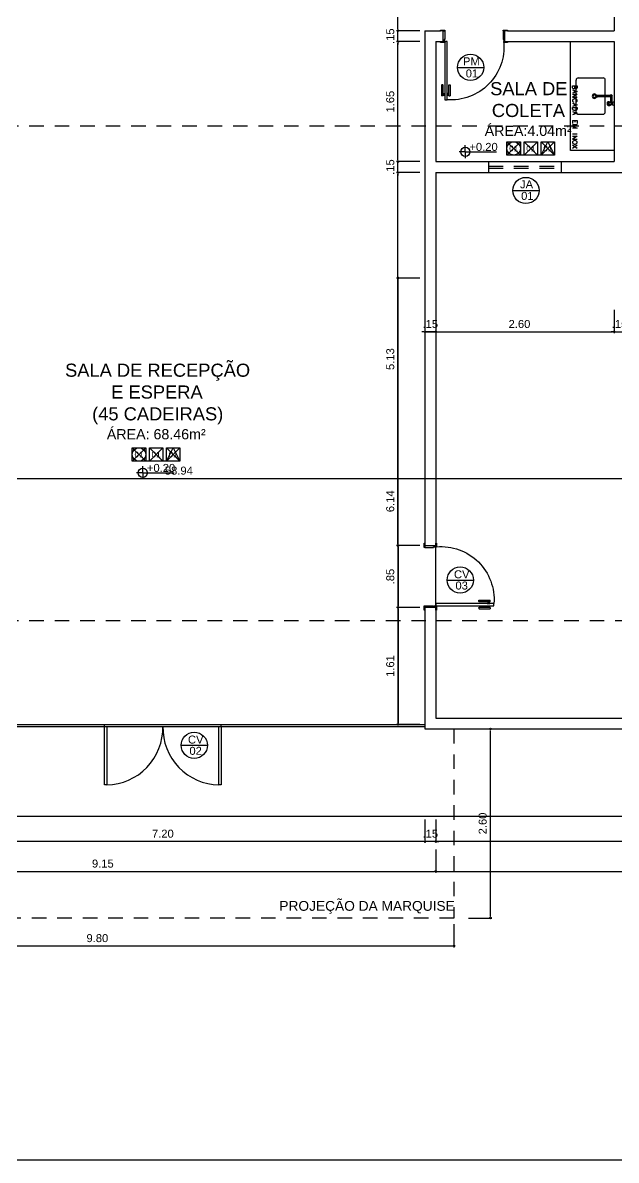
# Model space of a CAD drawing. Header units: millimetres. Extents: x 2125 to 3408, y 1171 to 1686.
# Drawn here: x 2443.93 to 2452.09, y 1433.27 to 1448.91 of the extents above; entities that cross this region are included whole.
import ezdxf
from ezdxf.enums import TextEntityAlignment as Align

# ---------------------------------------------------------------- set-up
doc = ezdxf.new("R2010")
doc.units = ezdxf.units.MM
doc.linetypes.add('CONTORNO_QUADRO_T', pattern=[0.35, 0.2, -0.15])
for name, color, linetype in [('APCOZ', 7, 'Continuous'), ('APCOZ-I', 251, 'Continuous'), ('at_Entity', 7, 'Continuous'), ('CALÇADA', 252, 'Continuous'), ('cotas', 7, 'Continuous'), ('ESQUADRIA', 3, 'Continuous'), ('ESQUADRIAS', 7, 'Continuous'), ('Esquadrias_Portas', 2, 'Continuous'), ('JANELA2', 1, 'Continuous'), ('Layout_Equipamentos', 7, 'Continuous'), ('linha de corte', 1, 'Continuous'), ('PAREDE', 4, 'Continuous'), ('soleira piso', 7, 'Continuous'), ('TEXTO01', 7, 'Continuous'), ('TEXTO02', 3, 'Continuous'), ('TEXTO03', 2, 'Continuous'), ('TEXTO_ESP_FORRO', 62, 'Continuous'), ('TEXTO_ESP_PAREDES', 10, 'Continuous'), ('TEXTO_ESP_PISO', 150, 'Continuous')]:
    doc.layers.add(name, color=color, linetype=linetype)
doc.styles.add('ARIAL', font='sanss___.ttf')
doc.styles.add('ROMANS', font='arial.ttf')
doc.styles.add('TEXTO1', font='swissko.ttf', dxfattribs={"width": 0.6, "height": 0.1})
doc.dimstyles.new('ESCALA75', dxfattribs={"dimtxt": 0.11, "dimasz": 0.02, "dimexe": 0.02, "dimexo": 0.04, "dimgap": 0.05, "dimtad": 1, "dimzin": 4, "dimdsep": 46, "dimtxsty": 'ROMANS', "dimblk1": 'PPC', "dimblk2": 'PPC', "dimsah": 1, "dimcen": 0.02, "dimclrd": 7, "dimclre": 7, "dimclrt": 3, "dimazin": 1, "dimtfac": 1, "dimtix": 1, "dimtmove": 0, "dimatfit": 3, "dimldrblk": 'PPC', "dimfxl": 0, "dimtolj": 1, "dimtzin": 12, "dimarcsym": 0})

# ---------------------------------------------------------------- blocks, each defined once
blk = doc.blocks.new('P80_02')
at = {"layer": 'ESQUADRIAS', "color": 3, "linetype": 'Continuous'}
for p, q in [((-0.02, 0.67), (-0.02, 0.821)), ((0, 0.821), (0, 0.67)), ((0.023, 0.78), (0.023, 0.82)), ((0.057, 0.78), (0.057, 0.82)), ((0.08, 0.821), (0.08, 0.67)), ((0.1, 0.67), (0.1, 0.821)), ((-0.003, 0.667), (-0.017, 0.667)), ((0.083, 0.667), (0.097, 0.667))]:
    blk.add_line(p, q, dxfattribs=at)
at = {"layer": 'ESQUADRIAS', "color": 3}
for p, q in [((0, 0.821), (-0.02, 0.821)), ((0, 0.81), (0.023, 0.81)), ((0, 0.8), (0.023, 0.8)), ((0, 0.79), (0.023, 0.79)), ((0.023, 0.82), (0.025, 0.82)), ((0.057, 0.82), (0.055, 0.82)), ((0.08, 0.81), (0.057, 0.81)), ((0.08, 0.8), (0.057, 0.8)), ((0.08, 0.79), (0.057, 0.79)), ((0.08, 0.821), (0.1, 0.821)), ((0.023, 0.78), (0.025, 0.78)), ((0.057, 0.78), (0.055, 0.78))]:
    blk.add_line(p, q, dxfattribs=at)
at = {"layer": 'ESQUADRIAS', "color": 2}
for p, q in [((0.025, 0.075), (0.025, 0.875)), ((0.025, 0.875), (0.055, 0.875)), ((0.055, 0.875), (0.055, 0.075)), ((0.055, 0.075), (0.025, 0.075))]:
    blk.add_line(p, q, dxfattribs=at)
at = {"layer": 'ESQUADRIAS'}
for p, q in [((0.016, 0.059), (0.016, 0.062)), ((0.032, 0.074), (0.029, 0.074))]:
    blk.add_line(p, q, dxfattribs=at)
at = {"layer": 'ESQUADRIAS', "color": 3}
for points in [[(0.015, 0.085), (-0.035, 0.085), (-0.035, 0.075), (0.015, 0.075)], [(0.885, 0.085), (0.835, 0.085), (0.835, 0.075), (0.885, 0.075)], [(0.025, -0.075), (0, -0.075), (-0.035, -0.075), (-0.035, -0.085), (0.025, -0.085)], [(0.885, -0.075), (0.825, -0.075), (0.825, -0.085), (0.885, -0.085)]]:
    blk.add_lwpolyline(points, close=True, dxfattribs=at)
at = {"layer": 'ESQUADRIAS', "color": 2}
for points in [[(0.025, 0.045), (0.015, 0.045), (0.015, 0.075), (0, 0.075), (0, -0.075), (0.025, -0.075)], [(0.825, 0.045), (0.835, 0.045), (0.835, 0.075), (0.85, 0.075), (0.85, -0.075), (0.825, -0.075)]]:
    blk.add_lwpolyline(points, close=True, dxfattribs=at)
at = {"layer": 'ESQUADRIAS', "color": 1}
for points in [[(0.016, 0.071, -0.236068), (0.015, 0.073), (0.015, 0.07), (0.015, 0.05), (0.016, 0.05)], [(0.02, 0.074, 0.236068), (0.017, 0.075), (0.02, 0.075), (0.04, 0.075), (0.04, 0.074)]]:
    blk.add_lwpolyline(points, format="xyb", close=True, dxfattribs=at)
at = {"layer": 'ESQUADRIAS'}
for points in [[(0.017, 0.063), (0.016, 0.062), (0.016, 0.062)], [(0.017, 0.058), (0.016, 0.059), (0.016, 0.059)], [(0.017, 0.06), (0.017, 0.06), (0.017, 0.058), (0.017, 0.058), (0.017, 0.063), (0.017, 0.063), (0.017, 0.06), (0.017, 0.06)], [(0.028, 0.073), (0.029, 0.074), (0.029, 0.074)], [(0.03, 0.073), (0.03, 0.073), (0.033, 0.073), (0.033, 0.073), (0.028, 0.073), (0.028, 0.073), (0.03, 0.073), (0.03, 0.073)], [(0.033, 0.073), (0.032, 0.074), (0.032, 0.074)]]:
    blk.add_lwpolyline(points, dxfattribs=at)
at = {"layer": 'ESQUADRIAS', "color": 1}
blk.add_circle((0.017, 0.073), 0.0025, dxfattribs=at)
at = {"layer": 'ESQUADRIAS'}
blk.add_arc((0.108, 0.148), 0.729, 355.0636, 94.2065, dxfattribs=at)
at = {"layer": 'ESQUADRIAS', "color": 3, "linetype": 'Continuous'}
for centre, start, end in [((-0.017, 0.67), 180, 260.5377), ((-0.003, 0.67), 260.5377, 360), ((0.083, 0.67), 180, 279.4623), ((0.097, 0.67), 279.4623, 0)]:
    blk.add_arc(centre, 0.003, start, end, dxfattribs=at)
blk = doc.blocks.new('PPC')
at = {"color": 2}
blk.add_circle((0, 0), 0.5, dxfattribs=at)
blk = doc.blocks.new('*D854')
at = {"layer": 'cotas', "color": 7, "lineweight": -2, "transparency": 16777216}
for p, q in [((2449.608, 1437.954), (2449.608, 1437.634)), ((2461.258, 1437.954), (2461.258, 1437.634)), ((2461.238, 1437.654), (2449.628, 1437.654))]:
    blk.add_line(p, q, dxfattribs=at)
at = {"layer": 'DEFPOINTS', "color": 0, "transparency": 16777216}
for p in [(2449.608, 1438.344), (2461.258, 1438.344), (2449.608, 1437.654)]:
    blk.add_point(p, dxfattribs=at)
at = {"layer": 'cotas', "color": 7, "lineweight": -2, "transparency": 16777216, "xscale": 0.02, "yscale": 0.02, "zscale": 0.02, "rotation": 180}
blk.add_blockref('PPC', (2449.608, 1437.654), dxfattribs=at)
at = {"layer": 'cotas', "color": 7, "lineweight": -2, "transparency": 16777216, "xscale": 0.02, "yscale": 0.02, "zscale": 0.02}
blk.add_blockref('PPC', (2461.258, 1437.654), dxfattribs=at)
at = {"layer": 'cotas', "color": 3, "transparency": 16777216, "insert": (2455.433, 1437.76), "char_height": 0.11, "attachment_point": 5, "style": 'ROMANS'}
blk.add_mtext('\\A1;11.65', dxfattribs=at)
blk = doc.blocks.new('*D855')
at = {"layer": 'cotas', "color": 7, "lineweight": -2, "transparency": 16777216}
for p, q in [((2449.458, 1437.954), (2449.458, 1437.634)), ((2449.608, 1437.954), (2449.608, 1437.634)), ((2449.438, 1437.654), (2449.418, 1437.654)), ((2449.608, 1437.654), (2449.458, 1437.654)), ((2449.628, 1437.654), (2449.648, 1437.654))]:
    blk.add_line(p, q, dxfattribs=at)
at = {"layer": 'DEFPOINTS', "color": 0, "transparency": 16777216}
for p in [(2449.458, 1438.344), (2449.608, 1438.344), (2449.458, 1437.654)]:
    blk.add_point(p, dxfattribs=at)
at = {"layer": 'cotas', "color": 7, "lineweight": -2, "transparency": 16777216, "xscale": 0.02, "yscale": 0.02, "zscale": 0.02}
blk.add_blockref('PPC', (2449.458, 1437.654), dxfattribs=at)
at = {"layer": 'cotas', "color": 7, "lineweight": -2, "transparency": 16777216, "xscale": 0.02, "yscale": 0.02, "zscale": 0.02, "rotation": 180}
blk.add_blockref('PPC', (2449.608, 1437.654), dxfattribs=at)
at = {"layer": 'cotas', "color": 3, "transparency": 16777216, "insert": (2449.533, 1437.76), "char_height": 0.11, "attachment_point": 5, "style": 'ROMANS'}
blk.add_mtext('\\A1;.15', dxfattribs=at)
blk = doc.blocks.new('*D856')
at = {"layer": 'cotas', "color": 7, "lineweight": -2, "transparency": 16777216}
for p, q in [((2442.258, 1437.954), (2442.258, 1437.634)), ((2449.458, 1437.954), (2449.458, 1437.634)), ((2449.438, 1437.654), (2442.278, 1437.654))]:
    blk.add_line(p, q, dxfattribs=at)
at = {"layer": 'DEFPOINTS', "color": 0, "transparency": 16777216}
for p in [(2449.458, 1438.344), (2442.258, 1438.132), (2442.258, 1437.654)]:
    blk.add_point(p, dxfattribs=at)
at = {"layer": 'cotas', "color": 7, "lineweight": -2, "transparency": 16777216, "xscale": 0.02, "yscale": 0.02, "zscale": 0.02, "rotation": 180}
blk.add_blockref('PPC', (2442.258, 1437.654), dxfattribs=at)
at = {"layer": 'cotas', "color": 7, "lineweight": -2, "transparency": 16777216, "xscale": 0.02, "yscale": 0.02, "zscale": 0.02}
blk.add_blockref('PPC', (2449.458, 1437.654), dxfattribs=at)
at = {"layer": 'cotas', "color": 3, "transparency": 16777216, "insert": (2445.858, 1437.76), "char_height": 0.11, "attachment_point": 5, "style": 'ROMANS'}
blk.add_mtext('\\A1;7.20', dxfattribs=at)
blk = doc.blocks.new('*D872')
at = {"layer": 'cotas', "color": 7, "lineweight": -2, "transparency": 16777216}
for p, q in [((2449.389, 1446.851), (2449.069, 1446.851)), ((2449.089, 1441.741), (2449.089, 1446.831)), ((2449.389, 1441.721), (2449.069, 1441.721))]:
    blk.add_line(p, q, dxfattribs=at)
at = {"layer": 'DEFPOINTS', "color": 0, "transparency": 16777216}
for p in [(2449.089, 1446.851), (2449.608, 1446.851), (2449.608, 1441.721)]:
    blk.add_point(p, dxfattribs=at)
at = {"layer": 'cotas', "color": 7, "lineweight": -2, "transparency": 16777216, "xscale": 0.02, "yscale": 0.02, "zscale": 0.02}
for p, rotation in [((2449.089, 1446.851), 90), ((2449.089, 1441.721), 270)]:
    blk.add_blockref('PPC', p, dxfattribs=dict(at, rotation=rotation))
at = {"layer": 'cotas', "color": 3, "transparency": 16777216, "insert": (2448.983, 1444.286), "char_height": 0.11, "attachment_point": 5, "rotation": 90, "style": 'ROMANS'}
blk.add_mtext('\\A1;5.13', dxfattribs=at)
blk = doc.blocks.new('*D927')
at = {"layer": 'cotas', "color": 7, "lineweight": -2, "transparency": 16777216}
for p, q in [((2449.089, 1447.021), (2449.089, 1447.041)), ((2449.389, 1447.001), (2449.069, 1447.001)), ((2449.089, 1446.851), (2449.089, 1447.001)), ((2449.389, 1446.851), (2449.069, 1446.851)), ((2449.089, 1446.831), (2449.089, 1446.811))]:
    blk.add_line(p, q, dxfattribs=at)
at = {"layer": 'DEFPOINTS', "color": 0, "transparency": 16777216}
for p in [(2449.089, 1447.001), (2449.608, 1447.001), (2449.608, 1446.851)]:
    blk.add_point(p, dxfattribs=at)
at = {"layer": 'cotas', "color": 7, "lineweight": -2, "transparency": 16777216, "xscale": 0.02, "yscale": 0.02, "zscale": 0.02}
for p, rotation in [((2449.089, 1447.001), 270), ((2449.089, 1446.851), 90)]:
    blk.add_blockref('PPC', p, dxfattribs=dict(at, rotation=rotation))
at = {"layer": 'cotas', "color": 3, "transparency": 16777216, "insert": (2448.983, 1446.926), "char_height": 0.11, "attachment_point": 5, "rotation": 90, "style": 'ROMANS'}
blk.add_mtext('\\A1;.15', dxfattribs=at)
blk = doc.blocks.new('*D928')
at = {"layer": 'cotas', "color": 7, "lineweight": -2, "transparency": 16777216}
for p, q in [((2449.389, 1448.651), (2449.069, 1448.651)), ((2449.089, 1447.021), (2449.089, 1448.631)), ((2449.389, 1447.001), (2449.069, 1447.001))]:
    blk.add_line(p, q, dxfattribs=at)
at = {"layer": 'DEFPOINTS', "color": 0, "transparency": 16777216}
for p in [(2449.089, 1448.651), (2449.608, 1448.651), (2449.608, 1447.001)]:
    blk.add_point(p, dxfattribs=at)
at = {"layer": 'cotas', "color": 7, "lineweight": -2, "transparency": 16777216, "xscale": 0.02, "yscale": 0.02, "zscale": 0.02}
for p, rotation in [((2449.089, 1448.651), 90), ((2449.089, 1447.001), 270)]:
    blk.add_blockref('PPC', p, dxfattribs=dict(at, rotation=rotation))
at = {"layer": 'cotas', "color": 3, "transparency": 16777216, "insert": (2448.983, 1447.826), "char_height": 0.11, "attachment_point": 5, "rotation": 90, "style": 'ROMANS'}
blk.add_mtext('\\A1;1.65', dxfattribs=at)
blk = doc.blocks.new('*D929')
at = {"layer": 'cotas', "color": 7, "lineweight": -2, "transparency": 16777216}
for p, q in [((2449.389, 1448.801), (2449.069, 1448.801)), ((2449.089, 1448.821), (2449.089, 1448.841)), ((2449.089, 1448.651), (2449.089, 1448.801)), ((2449.389, 1448.651), (2449.069, 1448.651)), ((2449.089, 1448.631), (2449.089, 1448.611))]:
    blk.add_line(p, q, dxfattribs=at)
at = {"layer": 'DEFPOINTS', "color": 0, "transparency": 16777216}
for p in [(2449.089, 1448.801), (2449.565, 1448.801), (2449.608, 1448.651)]:
    blk.add_point(p, dxfattribs=at)
at = {"layer": 'cotas', "color": 7, "lineweight": -2, "transparency": 16777216, "xscale": 0.02, "yscale": 0.02, "zscale": 0.02}
for p, rotation in [((2449.089, 1448.801), 270), ((2449.089, 1448.651), 90)]:
    blk.add_blockref('PPC', p, dxfattribs=dict(at, rotation=rotation))
at = {"layer": 'cotas', "color": 3, "transparency": 16777216, "insert": (2448.983, 1448.726), "char_height": 0.11, "attachment_point": 5, "rotation": 90, "style": 'ROMANS'}
blk.add_mtext('\\A1;.15', dxfattribs=at)
blk = doc.blocks.new('*D930')
at = {"layer": 'cotas', "color": 7, "lineweight": -2, "transparency": 16777216}
for p, q in [((2449.356, 1450.801), (2449.069, 1450.801)), ((2449.089, 1448.821), (2449.089, 1450.781)), ((2449.389, 1448.801), (2449.069, 1448.801))]:
    blk.add_line(p, q, dxfattribs=at)
at = {"layer": 'DEFPOINTS', "color": 0, "transparency": 16777216}
for p in [(2449.089, 1450.801), (2449.396, 1450.801), (2449.565, 1448.801)]:
    blk.add_point(p, dxfattribs=at)
at = {"layer": 'cotas', "color": 7, "lineweight": -2, "transparency": 16777216, "xscale": 0.02, "yscale": 0.02, "zscale": 0.02}
for p, rotation in [((2449.089, 1450.801), 90), ((2449.089, 1448.801), 270)]:
    blk.add_blockref('PPC', p, dxfattribs=dict(at, rotation=rotation))
at = {"layer": 'cotas', "color": 3, "transparency": 16777216, "insert": (2448.983, 1449.801), "char_height": 0.11, "attachment_point": 5, "rotation": 90, "style": 'ROMANS'}
blk.add_mtext('\\A1;2.00', dxfattribs=at)
blk = doc.blocks.new('new block17')
at = {"layer": 'APCOZ'}
for p, q in [((0.544, 0.759), (0.373, 0.759)), ((0.544, 0.739), (0.373, 0.739)), ((0.519, 0.672), (0.541, 0.672)), ((0.548, 0.735), (0.548, 0.67)), ((0.577, 0.63), (0.553, 0.63)), ((0.568, 0.735), (0.568, 0.665)), ((0.577, 0.665), (0.568, 0.665)), ((0.577, 0.665), (0.599, 0.676)), ((0.577, 0.63), (0.599, 0.619)), ((0.519, 0.622), (0.541, 0.622))]:
    blk.add_line(p, q, dxfattribs=at)
at = {"layer": 'APCOZ', "linetype": 'Continuous'}
for points in [[(0.519, 0.672, 0), (0.515, 0.672, 0), (0.512, 0.671, 0), (0.51, 0.668, 0), (0.507, 0.666, 0), (0.505, 0.662, 0), (0.503, 0.658, 0), (0.502, 0.654, 0), (0.502, 0.65, 0), (0.502, 0.645, 0), (0.502, 0.641, 0), (0.503, 0.636, 0), (0.505, 0.633, 0), (0.507, 0.629, 0), (0.51, 0.626, 0), (0.512, 0.624, 0), (0.515, 0.623, 0), (0.519, 0.622, 0)], [(0.548, 0.67, 0), (0.547, 0.671, 0), (0.545, 0.672, 0), (0.544, 0.672, 0), (0.542, 0.672, 0), (0.541, 0.672, 0)], [(0.541, 0.622, 0), (0.543, 0.623, 0), (0.546, 0.624, 0), (0.549, 0.625, 0), (0.551, 0.627, 0), (0.553, 0.63, 0)]]:
    blk.add_polyline3d(points, dxfattribs=at)
at = {"layer": 'APCOZ'}
for centre, radius, start, end in [((0.368, 0.749), 0.0112, 63.7208, 296.2792), ((0.558, 0.749), 0.0173, 125.4187, 144.5813), ((0.558, 0.749), 0.0173, 215.4187, 234.5813), ((0.558, 0.749), 0.0173, 54.5813, 125.4187), ((0.558, 0.749), 0.0173, 305.4187, 54.5813)]:
    blk.add_arc(centre, radius, start, end, dxfattribs=at)
at = {"layer": 'APCOZ-I'}
for p, q in [((0.373, 0.759), (0.368, 0.759)), ((0.373, 0.739), (0.368, 0.739)), ((0.533, 0.663), (0.554, 0.663)), ((0.533, 0.632), (0.554, 0.632)), ((0.562, 0.759), (0.544, 0.759)), ((0.562, 0.739), (0.544, 0.739)), ((0.568, 0.665), (0.553, 0.665)), ((0.577, 0.63), (0.577, 0.665))]:
    blk.add_line(p, q, dxfattribs=at)
at = {"layer": 'APCOZ-I', "linetype": 'Continuous'}
for points in [[(0.515, 0.628, 0), (0.518, 0.628, 0), (0.52, 0.63, 0), (0.522, 0.631, 0), (0.523, 0.634, 0), (0.525, 0.637, 0), (0.525, 0.641, 0), (0.526, 0.644, 0), (0.526, 0.648, 0), (0.526, 0.652, 0), (0.525, 0.656, 0), (0.524, 0.659, 0), (0.522, 0.662, 0), (0.521, 0.664, 0), (0.519, 0.666, 0), (0.517, 0.667, 0), (0.514, 0.667, 0), (0.512, 0.666, 0), (0.51, 0.664, 0), (0.509, 0.662, 0), (0.507, 0.659, 0), (0.506, 0.656, 0), (0.505, 0.652, 0), (0.505, 0.648, 0), (0.505, 0.644, 0), (0.505, 0.641, 0), (0.506, 0.637, 0), (0.508, 0.634, 0), (0.509, 0.631, 0), (0.511, 0.63, 0), (0.513, 0.628, 0), (0.515, 0.628, 0)], [(0.532, 0.664, 0), (0.53, 0.667, 0), (0.528, 0.669, 0), (0.525, 0.671, 0), (0.522, 0.672, 0), (0.519, 0.672, 0)], [(0.519, 0.622, 0), (0.522, 0.623, 0), (0.525, 0.624, 0), (0.527, 0.625, 0), (0.53, 0.628, 0), (0.532, 0.631, 0)], [(0.553, 0.665, 0), (0.552, 0.666, 0), (0.551, 0.667, 0), (0.55, 0.668, 0), (0.549, 0.669, 0), (0.548, 0.67, 0)], [(0.554, 0.664, 0), (0.554, 0.664, 0), (0.554, 0.664, 0), (0.554, 0.665, 0), (0.553, 0.665, 0), (0.553, 0.665, 0)], [(0.553, 0.63, 0), (0.553, 0.63, 0), (0.554, 0.63, 0), (0.554, 0.631, 0), (0.554, 0.631, 0), (0.554, 0.631, 0)]]:
    blk.add_polyline3d(points, dxfattribs=at)
at = {"layer": 'APCOZ-I'}
for centre, radius, start, end in [((0.368, 0.749), 0.01, 90, 270), ((0.435, 0.749), 0.0233, 334.5555, 25.4445), ((0.562, 0.647), 0.0335, 153.9749, 206.0251), ((0.531, 0.663), 0.002, 333.9749, 32.1559), ((0.531, 0.632), 0.002, 327.8441, 26.0251), ((0.558, 0.749), 0.0173, 234.5813, 305.4187), ((0.558, 0.749), 0.0126, 232.2518, 127.7482), ((0.607, 0.647), 0.0549, 164.3139, 195.6861), ((0.552, 0.663), 0.002, 344.314, 31.5675), ((0.552, 0.632), 0.002, 328.4325, 15.6861), ((0.541, 0.749), 0.0233, 334.5555, 25.4445), ((0.648, 0.647), 0.0816, 167.5382, 192.4618), ((0.874, 0.647), 0.279, 174.3752, 185.6248)]:
    blk.add_arc(centre, radius, start, end, dxfattribs=at)
at = {"layer": 'at_Entity', "color": 0}
for p, q in [((0, 0), (0, 1.498)), ((0.078, 0.529), (0.078, 0.969)), ((0.108, 0.999), (0.449, 0.999)), ((0.478, 0.759), (0.478, 0.969)), ((0.029, 0.864), (0.029, 0.891)), ((0.029, 0.891), (0.09, 0.891)), ((0.031, 0.855), (0.029, 0.864)), ((0.029, 0.836), (0.09, 0.813)), ((0.09, 0.813), (0.029, 0.79)), ((0.035, 0.851), (0.031, 0.855)), ((0.039, 0.849), (0.035, 0.851)), ((0.05, 0.849), (0.039, 0.849)), ((0.054, 0.851), (0.05, 0.849)), ((0.05, 0.828), (0.05, 0.798)), ((0.058, 0.855), (0.054, 0.851)), ((0.061, 0.864), (0.058, 0.855)), ((0.061, 0.864), (0.061, 0.891)), ((0.065, 0.855), (0.061, 0.864)), ((0.067, 0.851), (0.065, 0.855)), ((0.073, 0.849), (0.067, 0.851)), ((0.08, 0.849), (0.073, 0.849)), ((0.084, 0.851), (0.08, 0.849)), ((0.088, 0.855), (0.084, 0.851)), ((0.09, 0.864), (0.088, 0.855)), ((0.09, 0.891), (0.09, 0.864)), ((0.029, 0.775), (0.09, 0.775)), ((0.09, 0.775), (0.029, 0.733)), ((0.029, 0.733), (0.09, 0.733)), ((0.031, 0.701), (0.029, 0.695)), ((0.029, 0.695), (0.029, 0.682)), ((0.029, 0.682), (0.031, 0.676)), ((0.029, 0.654), (0.09, 0.631)), ((0.09, 0.631), (0.029, 0.608)), ((0.037, 0.705), (0.031, 0.701)), ((0.031, 0.676), (0.037, 0.669)), ((0.044, 0.709), (0.037, 0.705)), ((0.037, 0.669), (0.044, 0.667)), ((0.052, 0.712), (0.044, 0.709)), ((0.05, 0.646), (0.05, 0.616)), ((0.067, 0.712), (0.052, 0.712)), ((0.075, 0.709), (0.067, 0.712)), ((0.082, 0.705), (0.075, 0.709)), ((0.075, 0.667), (0.082, 0.669)), ((0.088, 0.701), (0.082, 0.705)), ((0.082, 0.669), (0.088, 0.676)), ((0.09, 0.695), (0.088, 0.701)), ((0.088, 0.676), (0.09, 0.682)), ((0.09, 0.682), (0.09, 0.695)), ((0.478, 0.529), (0.478, 0.739)), ((0.029, 0.593), (0.09, 0.593)), ((0.029, 0.572), (0.029, 0.593)), ((0.031, 0.563), (0.029, 0.572)), ((0.029, 0.54), (0.09, 0.515)), ((0.09, 0.515), (0.029, 0.491)), ((0.037, 0.557), (0.031, 0.563)), ((0.044, 0.555), (0.037, 0.557)), ((0.052, 0.551), (0.044, 0.555)), ((0.05, 0.53), (0.05, 0.5)), ((0.067, 0.551), (0.052, 0.551)), ((0.075, 0.555), (0.067, 0.551)), ((0.082, 0.557), (0.075, 0.555)), ((0.088, 0.563), (0.082, 0.557)), ((0.09, 0.572), (0.088, 0.563)), ((0.09, 0.593), (0.09, 0.572)), ((0.108, 0.499), (0.449, 0.499)), ((0.029, 0.415), (0.09, 0.415)), ((0.029, 0.415), (0.029, 0.375)), ((0.029, 0.358), (0.09, 0.358)), ((0.09, 0.358), (0.029, 0.335)), ((0.029, 0.335), (0.09, 0.31)), ((0.061, 0.415), (0.061, 0.39)), ((0.09, 0.415), (0.09, 0.375)), ((0.09, 0.31), (0.029, 0.31)), ((0.09, 0.225), (0.029, 0.225)), ((0.029, 0.199), (0.09, 0.199)), ((0.09, 0.199), (0.029, 0.159)), ((0.029, 0.159), (0.09, 0.159)), ((0.599, 0), (0, 0)), ((0.031, 0.125), (0.029, 0.119)), ((0.029, 0.119), (0.029, 0.108)), ((0.029, 0.108), (0.031, 0.102)), ((0.09, 0.073), (0.029, 0.03)), ((0.09, 0.03), (0.029, 0.073)), ((0.037, 0.132), (0.031, 0.125)), ((0.031, 0.102), (0.037, 0.096)), ((0.044, 0.134), (0.037, 0.132)), ((0.037, 0.096), (0.044, 0.094)), ((0.052, 0.138), (0.044, 0.134)), ((0.044, 0.094), (0.052, 0.089)), ((0.067, 0.138), (0.052, 0.138)), ((0.052, 0.089), (0.067, 0.089)), ((0.075, 0.134), (0.067, 0.138)), ((0.067, 0.089), (0.075, 0.094)), ((0.082, 0.132), (0.075, 0.134)), ((0.075, 0.094), (0.082, 0.096)), ((0.088, 0.125), (0.082, 0.132)), ((0.082, 0.096), (0.088, 0.102)), ((0.09, 0.119), (0.088, 0.125)), ((0.088, 0.102), (0.09, 0.108)), ((0.09, 0.108), (0.09, 0.119))]:
    blk.add_line(p, q, dxfattribs=at)
for centre, radius, start, end in [((0.107, 0.97), 0.0289, 88.5161, 181.4839), ((0.451, 0.972), 0.0273, 354.9724, 95.0276), ((0.329, 0.748), 0.0307, 90, 180), ((0.329, 0.748), 0.0307, 180, 270), ((0.329, 0.748), 0.018, 90, 180), ((0.329, 0.748), 0.018, 180, 270), ((0.329, 0.748), 0.0307, 360, 90), ((0.329, 0.748), 0.018, 360, 90), ((0.329, 0.748), 0.018, 270, 0), ((0.329, 0.748), 0.0307, 270, 0), ((0.107, 0.528), 0.0289, 178.5159, 271.4841), ((0.448, 0.53), 0.0307, 270, 0)]:
    blk.add_arc(centre, radius, start, end, dxfattribs=at)
blk = doc.blocks.new('Esp_Pis_Par_For_Esc100')
at = {"layer": 'DEFPOINTS'}
for p, q in [((0, 0.37), (0.37, 0)), ((0.37, 0.37), (0, 0)), ((0.47, 0.37), (0.84, 0)), ((0.84, 0.37), (0.47, 0)), ((0.94, 0.37), (1.31, 0)), ((1.31, 0.37), (0.94, 0)), ((0.47, 0), (0.37, 0)), ((0.94, 0), (0.84, 0))]:
    blk.add_line(p, q, dxfattribs=at)
for points in [[(0.37, 0.37), (0.37, 0), (0, 0), (0, 0.37)], [(1.31, 0.37), (1.31, 0), (0.94, 0), (0.94, 0.37)]]:
    blk.add_lwpolyline(points, close=True, dxfattribs=at)
at = {"layer": 'TEXTO_ESP_FORRO'}
blk.add_lwpolyline([(0.94, 0), (1.125, 0.37), (1.31, 0)], close=True, dxfattribs=at)
at = {"layer": 'TEXTO_ESP_PAREDES'}
blk.add_lwpolyline([(0.84, 0.37), (0.84, 0), (0.47, 0), (0.47, 0.37)], close=True, dxfattribs=at)
at = {"layer": 'TEXTO_ESP_PISO'}
blk.add_circle((0.185, 0.185), 0.185, dxfattribs=at)
at = {"layer": 'TEXTO_ESP_FORRO', "color": 3, "linetype": 'ByBlock', "style": 'ARIAL', "text_generation_flag": 6}
blk.add_attdef('FOR', text='', height=0.16, rotation=180, dxfattribs=at).set_placement((1.125, 0.185), align=Align.MIDDLE_CENTER)
at = {"layer": 'TEXTO_ESP_PAREDES', "color": 3, "linetype": 'ByBlock', "ltscale": 0.0001, "style": 'ARIAL', "text_generation_flag": 6}
blk.add_attdef('PAR', text='', height=0.16, rotation=180, dxfattribs=at).set_placement((0.655, 0.185), align=Align.MIDDLE_CENTER)
at = {"layer": 'TEXTO_ESP_PISO', "color": 3, "linetype": 'ByBlock', "style": 'ARIAL', "text_generation_flag": 6}
blk.add_attdef('PIS', text='', height=0.16, rotation=180, dxfattribs=at).set_placement((0.185, 0.185), align=Align.MIDDLE_CENTER)
blk = doc.blocks.new('*D905')
at = {"layer": 'cotas', "color": 7, "lineweight": -2, "transparency": 16777216}
for p, q in [((2449.458, 1444.962), (2449.458, 1444.642)), ((2449.608, 1444.962), (2449.608, 1444.642)), ((2449.438, 1444.662), (2449.418, 1444.662)), ((2449.608, 1444.662), (2449.458, 1444.662)), ((2449.628, 1444.662), (2449.648, 1444.662))]:
    blk.add_line(p, q, dxfattribs=at)
at = {"layer": 'DEFPOINTS', "color": 0, "transparency": 16777216}
for p in [(2449.458, 1445.212), (2449.608, 1445.212), (2449.458, 1444.662)]:
    blk.add_point(p, dxfattribs=at)
at = {"layer": 'cotas', "color": 7, "lineweight": -2, "transparency": 16777216, "xscale": 0.02, "yscale": 0.02, "zscale": 0.02}
blk.add_blockref('PPC', (2449.458, 1444.662), dxfattribs=at)
at = {"layer": 'cotas', "color": 7, "lineweight": -2, "transparency": 16777216, "xscale": 0.02, "yscale": 0.02, "zscale": 0.02, "rotation": 180}
blk.add_blockref('PPC', (2449.608, 1444.662), dxfattribs=at)
at = {"layer": 'cotas', "color": 3, "transparency": 16777216, "insert": (2449.533, 1444.768), "char_height": 0.11, "attachment_point": 5, "style": 'ROMANS'}
blk.add_mtext('\\A1;.15', dxfattribs=at)
blk = doc.blocks.new('*D906')
at = {"layer": 'cotas', "color": 7, "lineweight": -2, "transparency": 16777216}
for p, q in [((2449.458, 1444.962), (2449.458, 1444.642)), ((2452.058, 1444.962), (2452.058, 1444.642)), ((2449.478, 1444.662), (2452.038, 1444.662))]:
    blk.add_line(p, q, dxfattribs=at)
at = {"layer": 'DEFPOINTS', "color": 0, "transparency": 16777216}
for p in [(2449.458, 1445.212), (2452.058, 1445.212), (2452.058, 1444.662)]:
    blk.add_point(p, dxfattribs=at)
at = {"layer": 'cotas', "color": 7, "lineweight": -2, "transparency": 16777216, "xscale": 0.02, "yscale": 0.02, "zscale": 0.02, "rotation": 180}
blk.add_blockref('PPC', (2449.458, 1444.662), dxfattribs=at)
at = {"layer": 'cotas', "color": 7, "lineweight": -2, "transparency": 16777216, "xscale": 0.02, "yscale": 0.02, "zscale": 0.02}
blk.add_blockref('PPC', (2452.058, 1444.662), dxfattribs=at)
at = {"layer": 'cotas', "color": 3, "transparency": 16777216, "insert": (2450.758, 1444.768), "char_height": 0.11, "attachment_point": 5, "style": 'ROMANS'}
blk.add_mtext('\\A1;2.60', dxfattribs=at)
blk = doc.blocks.new('*D907')
at = {"layer": 'cotas', "color": 7, "lineweight": -2, "transparency": 16777216}
for p, q in [((2452.058, 1444.962), (2452.058, 1444.642)), ((2452.208, 1444.962), (2452.208, 1444.642)), ((2452.038, 1444.662), (2452.018, 1444.662)), ((2452.058, 1444.662), (2452.208, 1444.662)), ((2452.228, 1444.662), (2452.248, 1444.662))]:
    blk.add_line(p, q, dxfattribs=at)
at = {"layer": 'DEFPOINTS', "color": 0, "transparency": 16777216}
for p in [(2452.058, 1445.212), (2452.208, 1445.212), (2452.208, 1444.662)]:
    blk.add_point(p, dxfattribs=at)
at = {"layer": 'cotas', "color": 7, "lineweight": -2, "transparency": 16777216, "xscale": 0.02, "yscale": 0.02, "zscale": 0.02}
blk.add_blockref('PPC', (2452.058, 1444.662), dxfattribs=at)
at = {"layer": 'cotas', "color": 7, "lineweight": -2, "transparency": 16777216, "xscale": 0.02, "yscale": 0.02, "zscale": 0.02, "rotation": 180}
blk.add_blockref('PPC', (2452.208, 1444.662), dxfattribs=at)
at = {"layer": 'cotas', "color": 3, "transparency": 16777216, "insert": (2452.133, 1444.768), "char_height": 0.11, "attachment_point": 5, "style": 'ROMANS'}
blk.add_mtext('\\A1;.15', dxfattribs=at)
blk = doc.blocks.new('*D960')
at = {"layer": 'cotas', "color": 7, "lineweight": -2, "transparency": 16777216}
for p, q in [((2449.39, 1441.721), (2449.07, 1441.721)), ((2449.09, 1441.701), (2449.09, 1440.891)), ((2449.39, 1440.871), (2449.07, 1440.871))]:
    blk.add_line(p, q, dxfattribs=at)
at = {"layer": 'DEFPOINTS', "color": 0, "transparency": 16777216}
for p in [(2449.458, 1441.721), (2449.09, 1440.871), (2449.458, 1440.871)]:
    blk.add_point(p, dxfattribs=at)
at = {"layer": 'cotas', "color": 7, "lineweight": -2, "transparency": 16777216, "xscale": 0.02, "yscale": 0.02, "zscale": 0.02}
for p, rotation in [((2449.09, 1441.721), 90), ((2449.09, 1440.871), 270)]:
    blk.add_blockref('PPC', p, dxfattribs=dict(at, rotation=rotation))
at = {"layer": 'cotas', "color": 3, "transparency": 16777216, "insert": (2448.983, 1441.296), "char_height": 0.11, "attachment_point": 5, "rotation": 90, "style": 'ROMANS'}
blk.add_mtext('\\A1;.85', dxfattribs=at)
blk = doc.blocks.new('*D961')
at = {"layer": 'cotas', "color": 7, "lineweight": -2, "transparency": 16777216}
for p, q in [((2449.39, 1440.871), (2449.07, 1440.871)), ((2449.09, 1440.851), (2449.09, 1439.282)), ((2449.39, 1439.262), (2449.07, 1439.262))]:
    blk.add_line(p, q, dxfattribs=at)
at = {"layer": 'DEFPOINTS', "color": 0, "transparency": 16777216}
for p in [(2449.458, 1440.871), (2449.09, 1439.262), (2449.458, 1439.262)]:
    blk.add_point(p, dxfattribs=at)
at = {"layer": 'cotas', "color": 7, "lineweight": -2, "transparency": 16777216, "xscale": 0.02, "yscale": 0.02, "zscale": 0.02}
for p, rotation in [((2449.09, 1440.871), 90), ((2449.09, 1439.262), 270)]:
    blk.add_blockref('PPC', p, dxfattribs=dict(at, rotation=rotation))
at = {"layer": 'cotas', "color": 3, "transparency": 16777216, "insert": (2448.983, 1440.066), "char_height": 0.11, "attachment_point": 5, "rotation": 90, "style": 'ROMANS'}
blk.add_mtext('\\A1;1.61', dxfattribs=at)
blk = doc.blocks.new('*D962')
at = {"layer": 'cotas', "color": 7, "lineweight": -2, "transparency": 16777216}
for p, q in [((2449.39, 1445.401), (2449.07, 1445.401)), ((2449.09, 1439.282), (2449.09, 1445.381)), ((2449.39, 1439.262), (2449.07, 1439.262))]:
    blk.add_line(p, q, dxfattribs=at)
at = {"layer": 'DEFPOINTS', "color": 0, "transparency": 16777216}
for p in [(2449.09, 1445.401), (2462.787, 1445.401), (2449.458, 1439.262)]:
    blk.add_point(p, dxfattribs=at)
at = {"layer": 'cotas', "color": 7, "lineweight": -2, "transparency": 16777216, "xscale": 0.02, "yscale": 0.02, "zscale": 0.02}
for p, rotation in [((2449.09, 1445.401), 90), ((2449.09, 1439.262), 270)]:
    blk.add_blockref('PPC', p, dxfattribs=dict(at, rotation=rotation))
at = {"layer": 'cotas', "color": 3, "transparency": 16777216, "insert": (2448.983, 1442.331), "char_height": 0.11, "attachment_point": 5, "rotation": 90, "style": 'ROMANS'}
blk.add_mtext('\\A1;6.14', dxfattribs=at)
blk = doc.blocks.new('*D917')
at = {"layer": 'cotas', "color": 7, "lineweight": -2, "transparency": 16777216}
for p, q in [((2440.458, 1437.543), (2440.458, 1437.223)), ((2449.608, 1437.543), (2449.608, 1437.223)), ((2440.478, 1437.243), (2449.588, 1437.243))]:
    blk.add_line(p, q, dxfattribs=at)
at = {"layer": 'DEFPOINTS', "color": 0, "transparency": 16777216}
for p in [(2440.458, 1438.253), (2449.608, 1438.253), (2449.608, 1437.243)]:
    blk.add_point(p, dxfattribs=at)
at = {"layer": 'cotas', "color": 7, "lineweight": -2, "transparency": 16777216, "xscale": 0.02, "yscale": 0.02, "zscale": 0.02, "rotation": 180}
blk.add_blockref('PPC', (2440.458, 1437.243), dxfattribs=at)
at = {"layer": 'cotas', "color": 7, "lineweight": -2, "transparency": 16777216, "xscale": 0.02, "yscale": 0.02, "zscale": 0.02}
blk.add_blockref('PPC', (2449.608, 1437.243), dxfattribs=at)
at = {"layer": 'cotas', "color": 3, "transparency": 16777216, "insert": (2445.033, 1437.349), "char_height": 0.11, "attachment_point": 5, "style": 'ROMANS'}
blk.add_mtext('\\A1;9.15', dxfattribs=at)
blk = doc.blocks.new('*D964')
at = {"layer": 'cotas', "color": 7, "lineweight": -2, "transparency": 16777216}
for p, q in [((2449.608, 1437.543), (2449.608, 1437.223)), ((2475.548, 1437.543), (2475.548, 1437.223)), ((2449.628, 1437.243), (2475.528, 1437.243))]:
    blk.add_line(p, q, dxfattribs=at)
at = {"layer": 'DEFPOINTS', "color": 0, "transparency": 16777216}
for p in [(2475.548, 1439.201), (2449.608, 1438.253), (2475.548, 1437.243)]:
    blk.add_point(p, dxfattribs=at)
at = {"layer": 'cotas', "color": 7, "lineweight": -2, "transparency": 16777216, "xscale": 0.02, "yscale": 0.02, "zscale": 0.02, "rotation": 180}
blk.add_blockref('PPC', (2449.608, 1437.243), dxfattribs=at)
at = {"layer": 'cotas', "color": 7, "lineweight": -2, "transparency": 16777216, "xscale": 0.02, "yscale": 0.02, "zscale": 0.02}
blk.add_blockref('PPC', (2475.548, 1437.243), dxfattribs=at)
at = {"layer": 'cotas', "color": 3, "transparency": 16777216, "insert": (2462.578, 1437.349), "char_height": 0.11, "attachment_point": 5, "style": 'ROMANS'}
blk.add_mtext('\\A1;25.94', dxfattribs=at)
blk = doc.blocks.new('*D965')
at = {"layer": 'cotas', "color": 7, "lineweight": -2, "transparency": 16777216}
for p, q in [((2416.608, 1442.946), (2416.608, 1442.626)), ((2416.628, 1442.646), (2475.528, 1442.646)), ((2475.548, 1442.346), (2475.548, 1442.666))]:
    blk.add_line(p, q, dxfattribs=at)
at = {"layer": 'DEFPOINTS', "color": 0, "transparency": 16777216}
for p in [(2416.608, 1445.001), (2475.548, 1442.646), (2475.548, 1439.201)]:
    blk.add_point(p, dxfattribs=at)
at = {"layer": 'cotas', "color": 7, "lineweight": -2, "transparency": 16777216, "xscale": 0.02, "yscale": 0.02, "zscale": 0.02, "rotation": 180}
blk.add_blockref('PPC', (2416.608, 1442.646), dxfattribs=at)
at = {"layer": 'cotas', "color": 7, "lineweight": -2, "transparency": 16777216, "xscale": 0.02, "yscale": 0.02, "zscale": 0.02}
blk.add_blockref('PPC', (2475.548, 1442.646), dxfattribs=at)
at = {"layer": 'cotas', "color": 3, "transparency": 16777216, "insert": (2446.078, 1442.752), "char_height": 0.11, "attachment_point": 5, "style": 'ROMANS'}
blk.add_mtext('\\A1;58.94', dxfattribs=at)
blk = doc.blocks.new('new block4')
at = {"layer": 'TEXTO01'}
h = blk.add_hatch(dxfattribs=at)
h.set_pattern_fill('ANGLE', color=256)
h.set_pattern_definition([(0, (-2260.456, -913.906), (0, 6.985), [5.08, -1.905]), (90, (-2260.456, -913.906), (-6.985, 4e-16), [5.08, -1.905])])
h.paths.add_polyline_path([(0, 0), (0, -0.062, 0.414214), (0.062, 0)])
h.paths.add_polyline_path([(0, 0), (0, 0.062, 0.414214), (-0.062, 0)])
for q in [(-0.086, 0), (0, 0.093), (0.429, 0), (0, -0.085)]:
    blk.add_line((0, 0), q, dxfattribs=at)
blk.add_circle((0, 0), 0.0624, dxfattribs=at)
blk = doc.blocks.new('*D919')
at = {"color": 7, "lineweight": -2, "transparency": 16777216}
for p, q in [((2450.06, 1439.201), (2450.38, 1439.201)), ((2450.36, 1436.621), (2450.36, 1439.181)), ((2450.06, 1436.601), (2450.38, 1436.601))]:
    blk.add_line(p, q, dxfattribs=at)
at = {"layer": 'DEFPOINTS', "color": 0, "transparency": 16777216}
for p in [(2449.858, 1439.201), (2450.36, 1439.201), (2449.858, 1436.601)]:
    blk.add_point(p, dxfattribs=at)
at = {"color": 7, "lineweight": -2, "transparency": 16777216, "xscale": 0.02, "yscale": 0.02, "zscale": 0.02}
for p, rotation in [((2450.36, 1439.201), 90), ((2450.36, 1436.601), 270)]:
    blk.add_blockref('PPC', p, dxfattribs=dict(at, rotation=rotation))
at = {"color": 3, "transparency": 16777216, "insert": (2450.253, 1437.901), "char_height": 0.11, "attachment_point": 5, "rotation": 90, "style": 'ROMANS'}
blk.add_mtext('\\A1;2.60', dxfattribs=at)
blk = doc.blocks.new('*D920')
at = {"color": 7, "lineweight": -2, "transparency": 16777216}
for p, q in [((2440.058, 1436.517), (2440.058, 1436.197)), ((2449.858, 1436.517), (2449.858, 1436.197)), ((2440.078, 1436.217), (2449.838, 1436.217))]:
    blk.add_line(p, q, dxfattribs=at)
at = {"layer": 'DEFPOINTS', "color": 0, "transparency": 16777216}
for p in [(2440.058, 1436.601), (2449.858, 1436.601), (2449.858, 1436.217)]:
    blk.add_point(p, dxfattribs=at)
at = {"color": 7, "lineweight": -2, "transparency": 16777216, "xscale": 0.02, "yscale": 0.02, "zscale": 0.02, "rotation": 180}
blk.add_blockref('PPC', (2440.058, 1436.217), dxfattribs=at)
at = {"color": 7, "lineweight": -2, "transparency": 16777216, "xscale": 0.02, "yscale": 0.02, "zscale": 0.02}
blk.add_blockref('PPC', (2449.858, 1436.217), dxfattribs=at)
at = {"color": 3, "transparency": 16777216, "insert": (2444.958, 1436.324), "char_height": 0.11, "attachment_point": 5, "style": 'ROMANS'}
blk.add_mtext('\\A1;9.80', dxfattribs=at)

msp = doc.modelspace()

# ---------------------------------------------------------------- linework, layer by layer
for p, q in [((2442.2579, 1439.2622), (2449.4579, 1439.2622)), ((2442.2579, 1439.2322), (2449.4579, 1439.2322))]:
    msp.add_line(p, q)
at = {"linetype": 'Continuous'}
msp.add_line((2475.5479, 1433.2706), (2415.1079, 1433.2706), dxfattribs=at)
at = {"layer": 'CALÇADA'}
msp.add_line((2439.4579, 1438.0006), (2462.4079, 1438.0006), dxfattribs=at)
at = {"layer": 'ESQUADRIA', "linetype": 'CONTORNO_QUADRO_T'}
for p, q in [((2450.3329, 1446.9406), (2451.3329, 1446.9406)), ((2450.3329, 1446.9106), (2451.3329, 1446.9106))]:
    msp.add_line(p, q, dxfattribs=at)
at = {"layer": 'Esquadrias_Portas'}
for p, q in [((2445.0579, 1439.2322), (2445.0579, 1439.2622)), ((2446.6579, 1439.2322), (2446.6579, 1439.2622))]:
    msp.add_line(p, q, dxfattribs=at)
for points in [[(2445.0579, 1439.2322), (2445.0879, 1439.2322), (2445.0879, 1438.4322), (2445.0579, 1438.4322)], [(2446.6279, 1439.2322), (2446.6579, 1439.2322), (2446.6579, 1438.4322), (2446.6279, 1438.4322)]]:
    msp.add_lwpolyline(points, close=True, dxfattribs=at)
at = {"layer": 'JANELA2'}
for p, q in [((2450.3329, 1447.0006), (2450.3329, 1446.8506)), ((2451.3329, 1447.0006), (2451.3329, 1446.8506))]:
    msp.add_line(p, q, dxfattribs=at)
at = {"layer": 'Layout_Equipamentos'}
msp.add_line((2445.0879, 1439.2322), (2446.6279, 1439.2322), dxfattribs=at)
for centre, start, end in [((2445.074, 1439.2161), 271.01562, 1.17376), ((2446.6418, 1439.2161), 178.82624, 268.98438)]:
    msp.add_arc(centre, 0.7841, start, end, dxfattribs=at)
at = {"layer": 'linha de corte', "linetype": 'CONTORNO_QUADRO_T'}
for p, q in [((2477.4728, 1447.4882), (2412.8958, 1447.4882)), ((2477.4728, 1440.6864), (2412.8958, 1440.6864))]:
    msp.add_line(p, q, dxfattribs=at)
at = {"layer": 'linha de corte', "color": 2, "linetype": 'CONTORNO_QUADRO_T'}
for p, q in [((2449.8579, 1439.2006), (2449.8579, 1436.6006)), ((2449.8579, 1436.6006), (2440.0579, 1436.6006))]:
    msp.add_line(p, q, dxfattribs=at)
at = {"layer": 'PAREDE', "linetype": 'Continuous'}
for p, q in [((2452.0579, 1449.2656), (2452.0579, 1448.8006)), ((2449.4579, 1448.8006), (2449.4579, 1441.7556)), ((2449.6079, 1448.6506), (2449.6079, 1447.0006)), ((2452.0579, 1448.6506), (2452.0579, 1447.0006)), ((2449.6079, 1446.8506), (2449.6079, 1441.7556)), ((2449.4579, 1440.8356), (2449.4579, 1439.2006)), ((2449.6079, 1440.8356), (2449.6079, 1439.3506)), ((2449.6079, 1439.3506), (2462.4079, 1439.3506)), ((2449.4579, 1439.2006), (2462.4079, 1439.2006))]:
    msp.add_line(p, q, dxfattribs=at)
at = {"layer": 'PAREDE'}
for p, q in [((2449.4579, 1448.8006), (2449.6729, 1448.8006)), ((2450.5929, 1448.8006), (2452.0579, 1448.8006)), ((2449.6079, 1448.6506), (2449.6729, 1448.6506)), ((2450.5929, 1448.6506), (2452.0579, 1448.6506)), ((2449.6079, 1447.0006), (2452.0579, 1447.0006)), ((2449.6079, 1446.8506), (2458.5579, 1446.8506))]:
    msp.add_line(p, q, dxfattribs=at)
at = {"layer": 'soleira piso'}
msp.add_line((2449.6079, 1440.8856), (2449.6079, 1441.7056), dxfattribs=at)
at = {"layer": 'TEXTO01'}
for p, q in [((2449.906, 1448.2972), (2450.2668, 1448.2972)), ((2450.6667, 1446.6046), (2451.0274, 1446.6046)), ((2449.7645, 1441.248), (2450.1253, 1441.248)), ((2446.1092, 1438.9756), (2446.4699, 1438.9756))]:
    msp.add_line(p, q, dxfattribs=at)
for centre in [(2450.0864, 1448.2972), (2450.847, 1446.6046), (2449.9449, 1441.248), (2446.2895, 1438.9756)]:
    msp.add_circle(centre, 0.1804, dxfattribs=at)

# ---------------------------------------------------------------- block references
at = {"layer": 'ESQUADRIAS', "xscale": -1}
for p, rotation in [((2449.7079, 1448.7256), 180), ((2449.5329, 1440.8706), 270)]:
    msp.add_blockref('P80_02', p, dxfattribs=dict(at, rotation=rotation))
at = {"layer": 'Layout_Equipamentos'}
msp.add_blockref('new block17', (2451.459, 1447.1524), dxfattribs=at)
at = {"layer": 'TEXTO01'}
for p in [(2450.0138, 1447.1358), (2445.5823, 1442.722)]:
    msp.add_blockref('new block4', p, dxfattribs=at)
at = {"layer": 'TEXTO02', "xscale": 0.5, "yscale": 0.5, "zscale": 0.5}
for p in [(2450.586, 1447.0901), (2445.4377, 1442.8813)]:
    msp.add_blockref('Esp_Pis_Par_For_Esc100', p, dxfattribs=at).add_auto_attribs({'PIS': '01', 'PAR': '01', 'FOR': '01'})

# ---------------------------------------------------------------- texts
at = {"layer": 'cotas', "ltscale": 0.0001, "char_height": 0.11, "width": 0.503613, "attachment_point": 1, "style": 'TEXTO1'}
for insert in [(2450.0019, 1447.2586), (2445.5704, 1442.8448)]:
    msp.add_mtext('\\pi0.06832;{\\fSansSerif|b0|i0|c2|p2;\\W1;+0.20}', dxfattribs=dict(at, insert=insert))
at = {"layer": 'TEXTO01', "ltscale": 0.0001, "char_height": 0.11, "width": 0.330365, "attachment_point": 1, "style": 'TEXTO1'}
for s, insert in [('{\\fSansSerif|b0|i0|c2|p2;\\W1;PM}', (2449.9817, 1448.4351)), ('{\\fSansSerif|b0|i0|c2|p2;\\W1;01}', (2450.0199, 1448.2688)), ('{\\fSansSerif|b0|i0|c2|p2;\\W1;JA}', (2450.7659, 1446.744)), ('{\\fSansSerif|b0|i0|c2|p2;\\W1;01}', (2450.7811, 1446.5846)), ('{\\fSansSerif|b0|i0|c2|p2;\\W1;CV}', (2449.8583, 1441.3819)), ('{\\fSansSerif|b0|i0|c2|p2;\\W1;03}', (2449.8783, 1441.2275)), ('{\\fSansSerif|b0|i0|c2|p2;\\W1;CV}', (2446.2029, 1439.1095)), ('{\\fSansSerif|b0|i0|c2|p2;\\W1;02}', (2446.2229, 1438.955))]:
    msp.add_mtext(s, dxfattribs=dict(at, insert=insert))
at = {"layer": 'TEXTO03', "ltscale": 0.0001, "attachment_point": 1, "style": 'TEXTO1'}
for s, insert, char_height, width in [('\\pi0.22422;{\\fSansSerif|b0|i0|c2|p2;\\H1.5x;\\W1;\\C2;SALA DE\\P\\pi0.24682;COLETA\\P\\pi0.14883;\\H0.77777x;\\C3;ÁREA:4.04m²}', (2450.1313, 1448.0946), 0.12, 1.466226), ('\\pi0.55813;{\\fSansSerif|b0|i0|c2|p2;\\H1.5x;\\W1;\\C2;SALA DE RECEPÇÃO\\P\\pi1.1917;E ESPERA\\P\\pi0.92986;(45 CADEIRAS)\\P\\pi1.132;\\H0.77777x;\\C3;ÁREA: 68.46m²}', (2443.9561, 1444.2233), 0.12, 3.592802), ('\\pi0.55813;{\\fSansSerif|b0|i0|c2|p2;\\H1.5x;\\W1;\\C2;PROJEÇÃO DA MARQUISE}', (2446.9008, 1436.8353), 0.09, 3.738608)]:
    msp.add_mtext(s, dxfattribs=dict(at, insert=insert, char_height=char_height, width=width))

# ---------------------------------------------------------------- dimensions: what is measured, and where the dimension line sits
dim = msp.add_linear_dim(base=(2450.3595, 1439.2006), p1=(2449.8579, 1436.6006), p2=(2449.8579, 1439.2006), angle=90, dimstyle='ESCALA75')
dim.commit()
dim.dimension.update_dxf_attribs({"geometry": '*D919', "text_midpoint": (2450.2534, 1437.9006)})
dim = msp.add_linear_dim(base=(2449.8579, 1436.2174), p1=(2440.0579, 1436.6006), p2=(2449.8579, 1436.6006), dimstyle='ESCALA75')
dim.commit()
dim.dimension.update_dxf_attribs({"geometry": '*D920', "text_midpoint": (2444.9579, 1436.3236)})
at = {"layer": 'cotas'}
for base, p1, p2, picture, middle in [((2449.0894, 1450.8006), (2449.5654, 1448.8006), (2449.3956, 1450.8006), '*D930', (2448.9833, 1449.8006)), ((2449.0894, 1448.8006), (2449.6079, 1448.6506), (2449.5654, 1448.8006), '*D929', (2448.9833, 1448.7256)), ((2449.0894, 1448.6506), (2449.6079, 1447.0006), (2449.6079, 1448.6506), '*D928', (2448.9833, 1447.8256)), ((2449.0894, 1447.0006), (2449.6079, 1446.8506), (2449.6079, 1447.0006), '*D927', (2448.9833, 1446.9256)), ((2449.0895, 1445.4006), (2449.4579, 1439.2622), (2462.7869, 1445.4006), '*D962', (2448.9834, 1442.3314)), ((2449.0895, 1439.2622), (2449.4579, 1440.8706), (2449.4579, 1439.2622), '*D961', (2448.9834, 1440.0664))]:
    dim = msp.add_linear_dim(base=base, p1=p1, p2=p2, angle=90, dimstyle='ESCALA75', override={"dimtmove": 1}, dxfattribs=at)
    dim.commit()
    dim.dimension.update_dxf_attribs({"geometry": picture, "text_midpoint": middle})
for base, p1, p2, picture, middle in [((2449.0894, 1446.8506), (2449.6079, 1441.7206), (2449.6079, 1446.8506), '*D872', (2448.9832, 1444.2856)), ((2449.0895, 1440.8706), (2449.4579, 1441.7206), (2449.4579, 1440.8706), '*D960', (2448.9834, 1441.2956))]:
    dim = msp.add_linear_dim(base=base, p1=p1, p2=p2, angle=90, dimstyle='ESCALA75', dxfattribs=at)
    dim.commit()
    dim.dimension.update_dxf_attribs({"geometry": picture, "text_midpoint": middle})
for base, p1, p2, picture, middle in [((2449.4579, 1444.662), (2449.6079, 1445.2119), (2449.4579, 1445.2119), '*D905', (2449.5329, 1444.7682)), ((2475.5479, 1442.6462), (2416.6079, 1445.0006), (2475.5479, 1439.2006), '*D965', (2446.0779, 1442.7524)), ((2449.6079, 1437.2427), (2440.4579, 1438.2528), (2449.6079, 1438.2528), '*D917', (2445.0329, 1437.3489))]:
    dim = msp.add_linear_dim(base=base, p1=p1, p2=p2, dimstyle='ESCALA75', dxfattribs=at)
    dim.commit()
    dim.dimension.update_dxf_attribs({"geometry": picture, "text_midpoint": middle})
for base, p1, p2, picture, middle in [((2452.0579, 1444.662), (2449.4579, 1445.2119), (2452.0579, 1445.2119), '*D906', (2450.7579, 1444.7682)), ((2452.2079, 1444.662), (2452.0579, 1445.2119), (2452.2079, 1445.2119), '*D907', (2452.1329, 1444.7682)), ((2475.5479, 1437.2427), (2449.6079, 1438.2528), (2475.5479, 1439.2006), '*D964', (2462.5779, 1437.3489)), ((2442.2579, 1437.654), (2449.4579, 1438.3438), (2442.2579, 1438.1322), '*D856', (2445.8579, 1437.7602)), ((2449.4579, 1437.6539), (2449.6079, 1438.3437), (2449.4579, 1438.3437), '*D855', (2449.5329, 1437.7601)), ((2449.6079, 1437.654), (2461.2579, 1438.3438), (2449.6079, 1438.3438), '*D854', (2455.4329, 1437.7602))]:
    dim = msp.add_linear_dim(base=base, p1=p1, p2=p2, dimstyle='ESCALA75', override={"dimtmove": 1}, dxfattribs=at)
    dim.commit()
    dim.dimension.update_dxf_attribs({"geometry": picture, "text_midpoint": middle})

doc.saveas('drawing.dxf')
